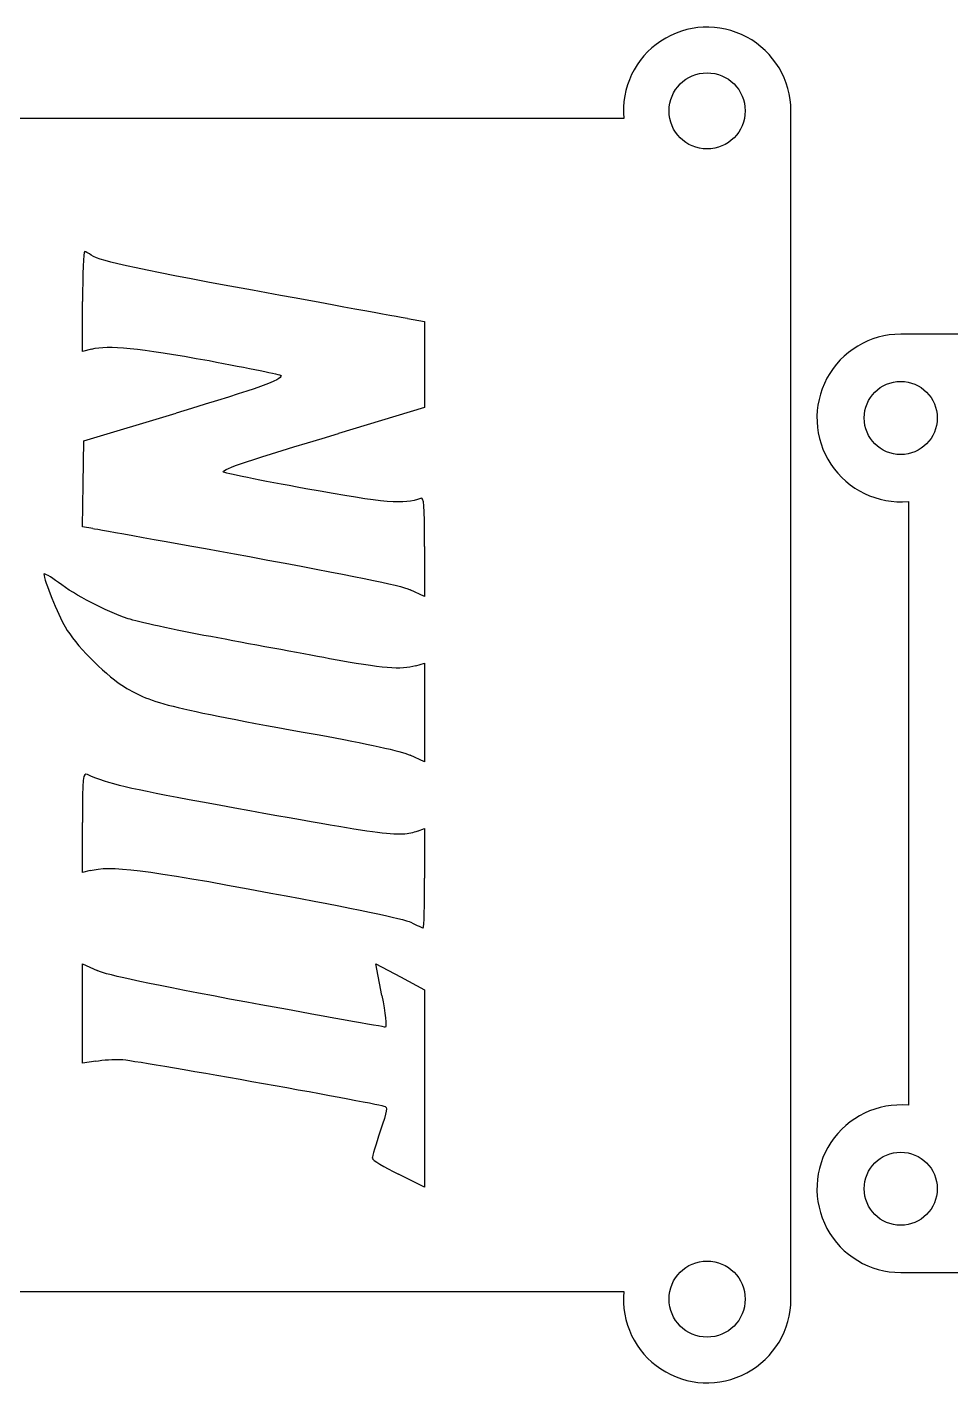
# Model space of a CAD drawing. Header units: millimetres. Extents: x 5 to 293, y 5 to 302.
# Drawn here: x 55.1 to 115.7, y 4.7 to 93.7 of the extents above; entities that cross this region are included whole.
import ezdxf

# ---------------------------------------------------------------- set-up
doc = ezdxf.new("R2010")
doc.units = ezdxf.units.MM
doc.layers.get('0').update_dxf_attribs({"linetype": 'CONTINUOUS'})

msp = doc.modelspace()

# ---------------------------------------------------------------- linework, layer by layer
for p, q in [((58.697, 72.36), (58.697, 75.639)), ((80.038, 74.534), (81.161, 74.334)), ((81.161, 74.334), (81.161, 68.682)), ((59.295, 72.523), (58.697, 72.36)), ((81.161, 68.682), (75.509, 66.979)), ((58.788, 66.49), (64.857, 68.32)), ((58.733, 63.664), (58.788, 66.49)), ((58.697, 60.856), (58.733, 63.664)), ((59.368, 60.747), (58.697, 60.856)), ((81.161, 59.57), (81.161, 56.291)), ((81.161, 56.291), (80.219, 56.725)), ((80.582, 51.725), (81.161, 51.907)), ((81.161, 51.907), (81.161, 45.421)), ((81.161, 45.421), (80.219, 45.856)), ((58.697, 38.156), (58.697, 41.435)), ((80.69, 40.874), (81.161, 41.055)), ((81.161, 41.055), (81.161, 37.794)), ((59.205, 38.283), (58.697, 38.156)), ((58.697, 25.638), (58.697, 32.16)), ((58.697, 32.16), (59.657, 31.725)), ((77.955, 32.16), (79.567, 31.308)), ((78.353, 30.095), (77.955, 32.16)), ((79.567, 31.308), (81.161, 30.457)), ((81.161, 30.457), (81.161, 17.504)), ((59.567, 25.783), (58.697, 25.638)), ((81.161, 17.504), (79.44, 18.355))]:
    msp.add_line(p, q)
for points in [[(5.706, 88.158), (5.706, 10.158, 1.046586), (16.683, 10.658), (94.229, 10.658, 1.046586), (105.206, 10.158), (105.206, 88.158, 1.046586), (94.229, 87.658), (16.683, 87.658, 1.046586)], [(112.919, 22.88, 1.046586), (112.419, 11.903), (188.419, 11.903, 1.046586), (187.919, 22.88), (187.919, 62.522, 1.046586), (188.419, 73.499), (112.419, 73.499, 1.046586), (112.919, 62.522)]]:
    msp.add_lwpolyline(points, format="xyb", close=True)
for centre, radius in [((99.706, 88.158), 2.5), ((112.419, 67.999), 2.4), ((112.419, 17.403), 2.4), ((99.706, 10.158), 2.5)]:
    msp.add_circle(centre, radius)
for points in [[(58.842, 78.918), (58.77, 78.918), (58.697, 77.45), (58.697, 75.639)], [(59.15, 78.773), (59.06, 78.845), (58.915, 78.918), (58.842, 78.918)], [(69.857, 76.382), (61.56, 77.903), (59.639, 78.338), (59.15, 78.773)], [(80.038, 74.534), (79.404, 74.624), (74.821, 75.476), (69.857, 76.382)], [(59.295, 72.523), (60.436, 72.813), (62.339, 72.613), (67.013, 71.762)], [(67.013, 71.762), (69.621, 71.273), (71.741, 70.838), (71.741, 70.784)], [(71.741, 70.784), (71.741, 70.476), (70.418, 70.005), (64.857, 68.32)], [(67.937, 64.461), (67.937, 64.66), (69.513, 65.186), (75.509, 66.979)], [(73.353, 63.356), (70.382, 63.9), (67.937, 64.389), (67.937, 64.461)], [(80.89, 62.722), (79.785, 62.305), (78.679, 62.396), (73.353, 63.356)], [(81.161, 59.57), (81.161, 62.378), (81.125, 62.813), (80.89, 62.722)], [(59.368, 60.747), (59.748, 60.693), (64.386, 59.86), (69.658, 58.899)], [(69.658, 58.899), (76.342, 57.668), (79.549, 57.015), (80.219, 56.725)], [(57.121, 57.197), (56.596, 57.595), (56.161, 57.831), (56.161, 57.74)], [(56.161, 57.74), (56.161, 57.378), (57.085, 55.095), (57.556, 54.28)], [(61.686, 54.823), (60.183, 55.349), (58.244, 56.345), (57.121, 57.197)], [(67.121, 53.646), (64.73, 54.081), (62.284, 54.624), (61.686, 54.823)], [(57.556, 54.28), (58.226, 53.138), (60.038, 51.273), (61.288, 50.457)], [(74.911, 52.196), (73.009, 52.559), (69.513, 53.193), (67.121, 53.646)], [(80.582, 51.725), (79.585, 51.454), (78.462, 51.544), (74.911, 52.196)], [(61.288, 50.457), (63.063, 49.298), (64.186, 49.008), (74.096, 47.214)], [(74.096, 47.214), (77.429, 46.617), (79.603, 46.128), (80.219, 45.856)], [(59.023, 44.588), (58.715, 44.714), (58.697, 44.497), (58.697, 41.435)], [(66.578, 42.776), (61.668, 43.682), (60.491, 43.954), (59.023, 44.588)], [(80.69, 40.874), (79.567, 40.439), (78.625, 40.566), (66.578, 42.776)], [(59.205, 38.283), (60.473, 38.646), (62.719, 38.374), (71.071, 36.816)], [(81.071, 34.533), (81.125, 34.533), (81.161, 36.001), (81.161, 37.794)], [(71.071, 36.816), (76.505, 35.819), (79.821, 35.113), (80.256, 34.895)], [(80.256, 34.895), (80.654, 34.696), (81.016, 34.533), (81.071, 34.533)], [(69.495, 29.642), (63.19, 30.819), (60.328, 31.417), (59.657, 31.725)], [(78.589, 28.011), (78.48, 28.011), (74.404, 28.754), (69.495, 29.642)], [(78.353, 30.095), (78.589, 28.917), (78.679, 28.011), (78.589, 28.011)], [(59.567, 25.783), (60.038, 25.855), (60.781, 25.91), (61.234, 25.892)], [(61.234, 25.892), (61.94, 25.874), (77.665, 23.084), (78.48, 22.83)], [(78.48, 22.83), (78.752, 22.758), (78.716, 22.576), (78.245, 21.181)], [(78.245, 21.181), (77.955, 20.312), (77.719, 19.515), (77.719, 19.406)], [(77.719, 19.406), (77.719, 19.297), (78.498, 18.826), (79.44, 18.355)]]:
    msp.add_open_spline(points, degree=3)

doc.saveas('drawing.dxf')
